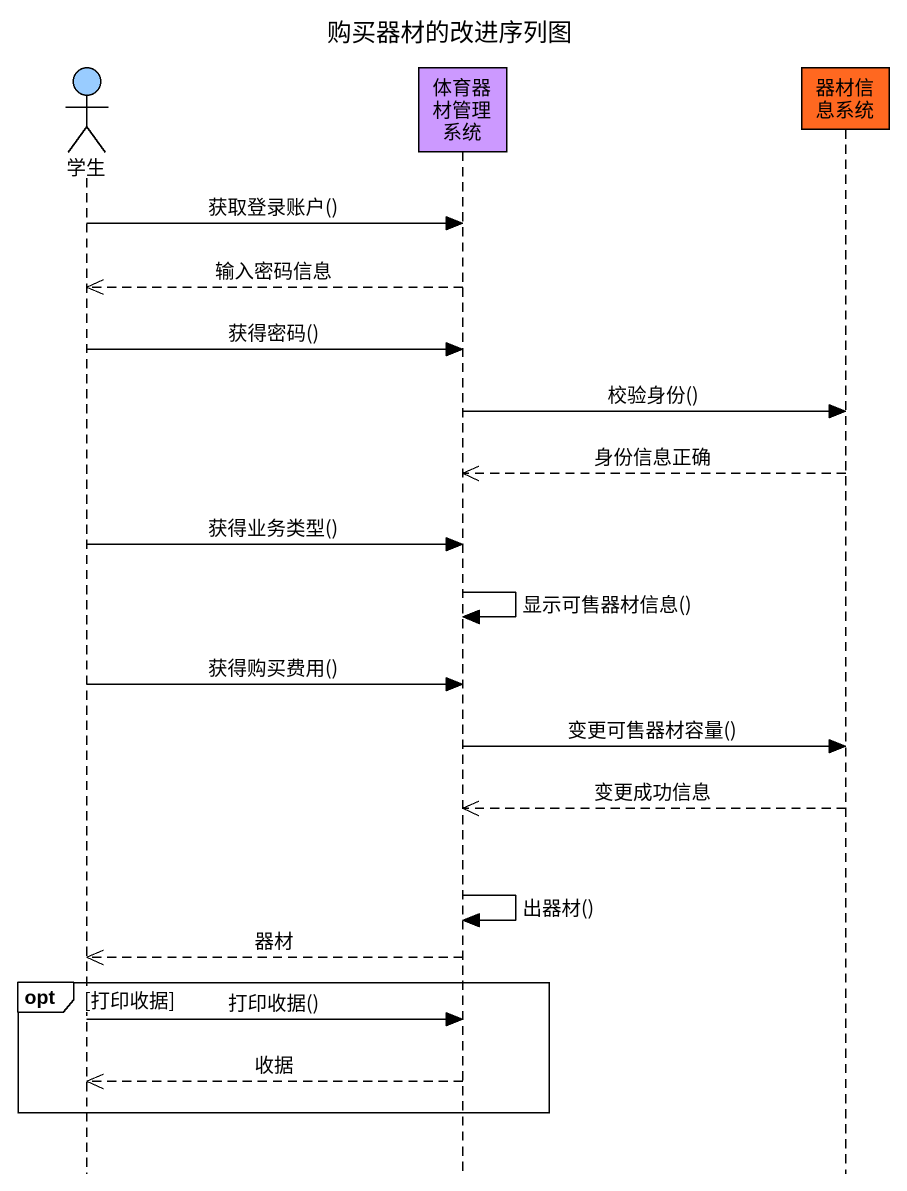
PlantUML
@startuml
title 购买器材的改进序列图
hide footbox
actor 学生 #99CCFF
participant 体育器材管理系统 #CC99FF
participant 器材信息系统 #FF6820

学生 -> 体育器材管理系统 : 获取登录账户()
体育器材管理系统 -->> 学生 : 输入密码信息
学生 -> 体育器材管理系统 : 获得密码()
体育器材管理系统 -> 器材信息系统 : 校验身份()
器材信息系统 -->> 体育器材管理系统 : 身份信息正确
学生 -> 体育器材管理系统 : 获得业务类型()
体育器材管理系统 -> 体育器材管理系统 : 显示可售器材信息()
学生 -> 体育器材管理系统 : 获得购买费用()
体育器材管理系统 -> 器材信息系统 : 变更可售器材容量()
器材信息系统 -->> 体育器材管理系统 : 变更成功信息
体育器材管理系统 -> 体育器材管理系统 : 出器材()
体育器材管理系统 -->> 学生 : 器材
opt 打印收据
  学生 -> 体育器材管理系统 : 打印收据()
  体育器材管理系统 -->> 学生 : 收据
end
@enduml
